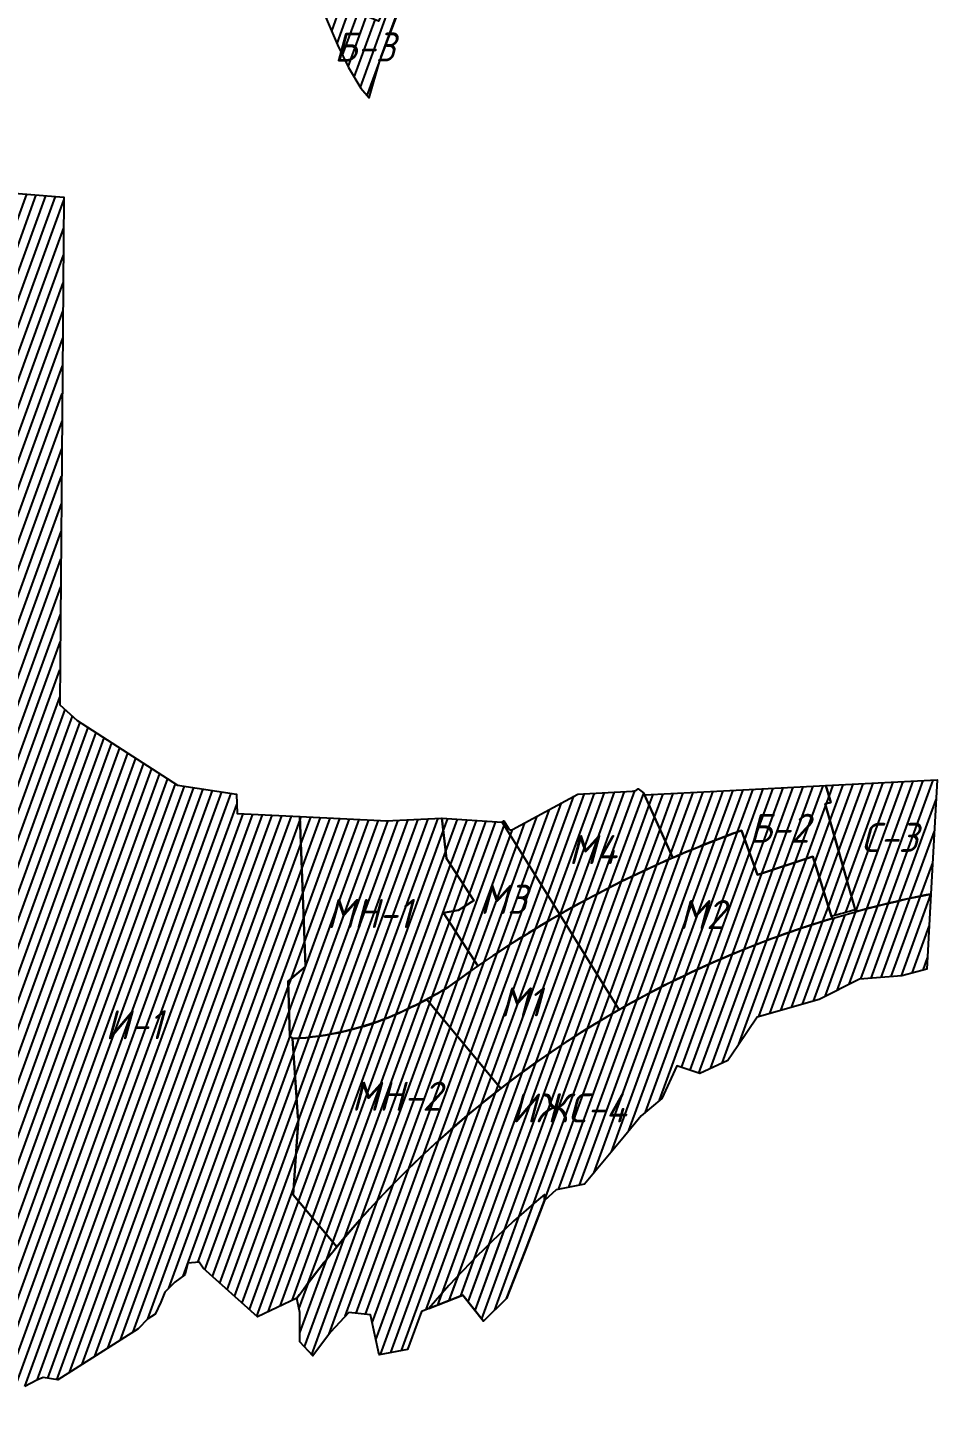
# Model space of a CAD drawing. Header units: millimetres. Extents: x 2242322 to 2245485, y 377443 to 382317.
# Drawn here: x 2243886 to 2245450, y 377836 to 380232 of the extents above; entities that cross this region are included whole.
import ezdxf

# ---------------------------------------------------------------- set-up
doc = ezdxf.new("R2010")
doc.units = ezdxf.units.MM
for name, color, linetype in [('Подписи_Участки_микрорайоны_Индивидуалка', 250, 'Continuous'), ('Подписи_Участки_микрорайоны_малоэтажка', 250, 'Continuous'), ('Подписи_Участки_микрорайоны_многоэтажка', 250, 'Continuous'), ('Участки_микрорайоны_здравоохранение_бытовое обслуживание', 4, 'Continuous'), ('Участки_микрорайоны_индивидуалка', 30, 'Continuous'), ('Участки_микрорайоны_инфраструктура', 252, 'Continuous'), ('Участки_микрорайоны_малоэтажка', 70, 'Continuous'), ('Участки_микрорайоны_многоэтажка', 5, 'Continuous'), ('Участки_микрорайоны_социалка', 210, 'Continuous')]:
    doc.layers.add(name, color=color, linetype=linetype)
for name, color, linetype, transparency in [('Штриховка_Участки_микрорайоны_здравоохранение_бытовое обслуживание', 4, 'Continuous', 0.4), ('Штриховка_Участки_микрорайоны_индивидуалка', 30, 'Continuous', 0.4), ('Штриховка_Участки_микрорайоны_инфраструктура', 252, 'Continuous', 0.4), ('Штриховка_Участки_микрорайоны_малоэтажка', 70, 'Continuous', 0.4), ('Штриховка_Участки_микрорайоны_многоэтажка', 5, 'Continuous', 0.4), ('Штриховка_Участки_микрорайоны_социалка', 210, 'Continuous', 0.4)]:
    doc.layers.add(name, color=color, linetype=linetype, transparency=transparency)
doc.styles.add('GOST-2.304_Type-B_italic', font='GOST Common Italic.ttf')
pattern_1 = [(70, (0, 0), (-14.9176203549763, 5.429569775294991), [])]

msp = doc.modelspace()

# ---------------------------------------------------------------- hatches: boundary and pattern name
at = {"layer": 'Штриховка_Участки_микрорайоны_здравоохранение_бытовое обслуживание'}
h = msp.add_hatch(dxfattribs=at)
h.set_pattern_fill('ANSI31', color=256, scale=5, angle=25)
h.set_pattern_definition(pattern_1)
h.paths.add_polyline_path([(2244326.54, 380309.61), (2244362.49, 380290.17), (2244384.45, 380272.67), (2244396.45, 380254.7800000001), (2244418.97, 380202.79), (2244437.689999999, 380163.9600000001), (2244458.879999999, 380128.4400000001), (2244473.2, 380111.6900000001), (2244490.73, 380173.5000000001), (2244521.5, 380253.98), (2244562.919999999, 380311.98), (2244618.549999999, 380404.29), (2244624.845590189, 380410.5869901426), (2244577.065830036, 380430.43708008), (2244489.424866877, 380243.6231246344)])
h = msp.add_hatch(dxfattribs=at)
h.set_pattern_fill('ANSI31', color=256, scale=5, angle=25)
h.set_pattern_definition(pattern_1)
edge = h.paths.add_edge_path()
edge.add_line((2244946.497426292, 378912.8224193275), (2245082.638058826, 378919.755738077))
edge.add_line((2245082.638058826, 378919.755738077), (2245258.789999288, 378928.7299999637))
edge.add_line((2245258.789999288, 378928.7299999637), (2245265.893360402, 378903.8207986356))
edge.add_line((2245265.893360402, 378903.8207986356), (2245267.050150014, 378899.7643109103))
edge.add_line((2245267.050150014, 378899.7643109103), (2245257.178475882, 378897.066605024))
edge.add_line((2245257.178475882, 378897.066605024), (2245278.965963667, 378821.043513973))
edge.add_line((2245278.965963667, 378821.043513973), (2245309.283608689, 378715.2561415149))
edge.add_arc((2245777.174751189, 377009.1965325188), 1769.056672545361, 105.3364271642865, 106.7143987016613)
edge.add_line((2245268.391900783, 378703.5110020937), (2245236.399849802, 378806.8222130397))
edge.add_line((2245236.399849802, 378806.8222130397), (2245141.111896116, 378774.9865921282))
edge.add_line((2245141.111896116, 378774.9865921282), (2245113.511911344, 378851.4649525757))
edge.add_arc((2245784.244709395, 376987.4517858921), 1981.016802541332, 109.7903875619311, 113.4649806338236)
edge.add_line((2244995.426631241, 378804.6456697494), (2244946.497426292, 378912.8224193275))
at = {"layer": 'Штриховка_Участки_микрорайоны_индивидуалка'}
h = msp.add_hatch(dxfattribs=at)
h.set_pattern_fill('ANSI31', color=256, scale=5, angle=25)
h.set_pattern_definition(pattern_1)
edge = h.paths.add_edge_path()
edge.add_line((2245439.432746417, 378742.1479750534), (2245432.48, 378612.86))
edge.add_line((2245432.48, 378612.86), (2245389.16, 378601.65))
edge.add_line((2245389.16, 378601.65), (2245316.3, 378596.04))
edge.add_line((2245316.3, 378596.04), (2245247.17, 378560.55))
edge.add_line((2245247.17, 378560.55), (2245140.67, 378530.65))
edge.add_line((2245140.67, 378530.65), (2245107.255917284, 378481.1383318353))
edge.add_line((2245107.255917284, 378481.1383318353), (2245090.23, 378455.91))
edge.add_line((2245090.23, 378455.91), (2245041.65, 378433.5))
edge.add_line((2245041.65, 378433.5), (2245002.41, 378446.57))
edge.add_line((2245002.41, 378446.57), (2244976.25, 378390.52))
edge.add_line((2244976.25, 378390.52), (2244940.76, 378360.63))
edge.add_line((2244940.76, 378360.63), (2244912.043199844, 378325.8394015401))
edge.add_line((2244912.043199844, 378325.8394015401), (2244843.6, 378242.92))
edge.add_line((2244843.6, 378242.92), (2244795.02, 378233.58))
edge.add_line((2244795.02, 378233.58), (2244774.47, 378214.89))
edge.add_line((2244774.47, 378214.89), (2244740.84, 378127.08))
edge.add_line((2244740.84, 378127.08), (2244709.08, 378046.75))
edge.add_line((2244709.08, 378046.75), (2244669.84, 378007.51))
edge.add_line((2244669.84, 378007.51), (2244634.34, 378052.35))
edge.add_line((2244634.34, 378052.35), (2244563.34, 378024.32))
edge.add_line((2244563.34, 378024.32), (2244539.05, 377958.93))
edge.add_line((2244539.05, 377958.93), (2244490.48, 377949.59))
edge.add_line((2244490.48, 377949.59), (2244475.53, 378018.72))
edge.add_line((2244475.53, 378018.72), (2244438.16, 378022.45))
edge.add_line((2244438.16, 378022.45), (2244406.4, 377988.82))
edge.add_line((2244406.4, 377988.82), (2244376.51, 377947.71))
edge.add_line((2244376.51, 377947.71), (2244354.08, 377972.01))
edge.add_line((2244354.08, 377972.01), (2244354.08, 378022.45))
edge.add_line((2244354.08, 378022.45), (2244350.062994607, 378041.386433678))
edge.add_line((2244350.062994607, 378041.386433678), (2244348.860190705, 378047.0565321967))
edge.add_arc((2245777.209928814, 377009.1086115993), 1765.649699184302, 101.02893797843211, 143.9949833251237, ccw=False)
at = {"layer": 'Штриховка_Участки_микрорайоны_инфраструктура'}
h = msp.add_hatch(dxfattribs=at)
h.set_pattern_fill('ANSI31', color=256, scale=5, angle=25)
h.set_pattern_definition(pattern_1)
edge = h.paths.add_edge_path()
edge.add_line((2243488.201757329, 379637.5474403905), (2243555.318573113, 380024.1794042979))
edge.add_line((2243555.318573113, 380024.1794042979), (2243556.494377348, 380030.9527217614))
edge.add_line((2243556.494377348, 380030.9527217614), (2243559.65, 380029.96))
edge.add_line((2243559.65, 380029.96), (2243562.19, 380039.46))
edge.add_line((2243562.19, 380039.46), (2243584.23, 380032.27))
edge.add_line((2243584.23, 380032.27), (2243620.24, 380025.07))
edge.add_line((2243620.24, 380025.07), (2243646.01, 380018.95))
edge.add_line((2243646.01, 380018.95), (2243663.73, 380013.36))
edge.add_line((2243663.73, 380013.36), (2243661.38, 380001.97))
edge.add_line((2243661.38, 380001.97), (2243674.97, 379995.19))
edge.add_line((2243674.97, 379995.19), (2243700.42, 379986.84))
edge.add_line((2243700.42, 379986.84), (2243702.76, 379984.85))
edge.add_line((2243702.76, 379984.85), (2243728.89, 379978.2))
edge.add_line((2243728.89, 379978.2), (2243740.04, 379973.2))
edge.add_line((2243740.04, 379973.2), (2243833.65, 379950.01))
edge.add_line((2243833.65, 379950.01), (2243948.244650996, 379940.591282224))
edge.add_line((2243948.244650996, 379940.591282224), (2243945.695468337, 379637.5474403905))
edge.add_line((2243945.695468337, 379637.5474403905), (2243941.52804187, 379142.1286743775))
edge.add_line((2243941.52804187, 379142.1286743775), (2243940.901167057, 379067.606532483))
edge.add_line((2243940.901167057, 379067.606532483), (2243971.06, 379040.72))
edge.add_line((2243971.06, 379040.72), (2244143.72, 378929.72))
edge.add_line((2244143.72, 378929.72), (2244245.072200285, 378914.2351882138))
edge.add_line((2244245.072200285, 378914.2351882138), (2244246.218896978, 378880.5824040248))
edge.add_line((2244246.218896978, 378880.5824040248), (2244354.031366033, 378875.4284932672))
edge.add_line((2244354.031366033, 378875.4284932672), (2244354.580693107, 378860.9510746284))
edge.add_line((2244354.580693107, 378860.9510746284), (2244363.669881387, 378617.4972003623))
edge.add_line((2244363.669881387, 378617.4972003623), (2244333.738040097, 378592.4794574783))
edge.add_line((2244333.738040097, 378592.4794574783), (2244336.96289334, 378497.5812164269))
edge.add_line((2244336.96289334, 378497.5812164269), (2244341.116098244, 378493.4714863364))
edge.add_line((2244341.116098244, 378493.4714863364), (2244350.670838244, 378358.9486388388))
edge.add_line((2244350.670838244, 378358.9486388388), (2244351.543267492, 378355.984420909))
edge.add_line((2244351.543267492, 378355.984420909), (2244350.817066696, 378345.5457414228))
edge.add_line((2244350.817066696, 378345.5457414228), (2244349.663696655, 378331.8031406547))
edge.add_line((2244349.663696655, 378331.8031406547), (2244349.312087179, 378324.4102703147))
edge.add_line((2244349.312087179, 378324.4102703147), (2244342.239712872, 378225.0880453457))
edge.add_line((2244342.239712872, 378225.0880453457), (2244417.338648679, 378135.2830926157))
edge.add_arc((2245721.398367147, 377053.9297496904), 1694.076976287758, 140.3337738686464, 144.1140409767238)
edge.add_line((2244348.882081397, 378046.9533379999), (2244281.22, 378014.98))
edge.add_line((2244281.22, 378014.98), (2244187.521930461, 378098.6610981491))
edge.add_line((2244187.521930461, 378098.6610981491), (2244180.863082586, 378108.9497984231))
edge.add_line((2244180.863082586, 378108.9497984231), (2244161.49188877, 378107.1339251943))
edge.add_line((2244161.49188877, 378107.1339251943), (2244156.043740509, 378087.1623149316))
edge.add_line((2244156.043740509, 378087.1623149316), (2244139.094880101, 378074.4534487707))
edge.add_line((2244139.094880101, 378074.4534487707), (2244121.539735704, 378057.5077946803))
edge.add_line((2244121.539735704, 378057.5077946803), (2244114.88088783, 378039.9570991183))
edge.add_line((2244114.88088783, 378039.9570991183), (2244105.195290921, 378019.3804473839))
edge.add_line((2244105.195290921, 378019.3804473839), (2244092.482944979, 378011.5126618104))
edge.add_line((2244092.482944979, 378011.5126618104), (2244075.7, 377994.42))
edge.add_line((2244075.7, 377994.42), (2243937.44, 377906.62))
edge.add_line((2243937.44, 377906.62), (2243912.290040822, 377910.8101644439))
edge.add_line((2243912.290040822, 377910.8101644439), (2243901.734231483, 377906.0362612862))
edge.add_line((2243901.734231483, 377906.0362612862), (2243881.157943144, 377895.0646429154))
edge.add_line((2243881.157943144, 377895.0646429154), (2243872.013237498, 377882.2651702964))
edge.add_line((2243872.013237498, 377882.2651702964), (2243858.75346102, 377867.636345802))
edge.add_line((2243858.75346102, 377867.636345802), (2243846.865063426, 377860.7794587271))
edge.add_line((2243846.865063426, 377860.7794587271), (2243826.745589987, 377861.2369838994))
edge.add_line((2243826.745589987, 377861.2369838994), (2243823.47, 377858.04))
edge.add_line((2243823.47, 377858.04), (2243765.55, 377835.61))
edge.add_line((2243765.55, 377835.61), (2243750.518992559, 377859.2309753782))
edge.add_line((2243750.518992559, 377859.2309753782), (2243756.993676813, 377867.3486059016))
edge.add_line((2243756.993676813, 377867.3486059016), (2243764.024613067, 377885.004124165))
edge.add_line((2243764.024613067, 377885.004124165), (2243763.672368582, 377897.2045958941))
edge.add_line((2243763.672368582, 377897.2045958941), (2243756.538893561, 378158.76316265))
edge.add_arc((2243708.044336639, 378279.325826229), 129.9502901123409, 291.9117313801133, 430.2430536479036)
edge.add_line((2243751.971539844, 378401.6265977674), (2243750.776897393, 378442.7368921635))
edge.add_line((2243750.776897393, 378442.7368921635), (2243744.797986823, 378648.4844557093))
edge.add_line((2243744.797986823, 378648.4844557093), (2243744.809265357, 378653.615916729))
edge.add_line((2243744.809265357, 378653.615916729), (2243728.910598367, 378654.5683021101))
edge.add_line((2243728.910598367, 378654.5683021101), (2243728.910598376, 378735.1257880857))
edge.add_line((2243728.910598376, 378735.1257880857), (2243719.806249294, 378778.9950108978))
edge.add_line((2243719.806249294, 378778.9950108978), (2243750.475420325, 378778.5093811238))
edge.add_line((2243750.475420325, 378778.5093811238), (2243757.910681344, 378778.4362476656))
edge.add_line((2243757.910681344, 378778.4362476656), (2243756.660811841, 378960.86))
edge.add_line((2243756.660811841, 378960.86), (2243755.416894261, 379142.4150439857))
edge.add_line((2243755.416894261, 379142.4150439857), (2243747.916639158, 379142.4265846438))
edge.add_line((2243747.916639158, 379142.4265846438), (2243747.603624261, 379239.9215500419))
edge.add_line((2243747.603624261, 379239.9215500419), (2243747.445018189, 379294.4788464479))
edge.add_line((2243747.445018189, 379294.4788464479), (2243747.239032732, 379365.3336974886))
edge.add_line((2243747.239032732, 379365.3336974886), (2243708.365182501, 379365.3336974886))
edge.add_line((2243708.365182501, 379365.3336974886), (2243634.229020769, 379365.3336974886))
edge.add_line((2243634.229020769, 379365.3336974886), (2243634.229020792, 379637.5474403905))
edge.add_line((2243634.229020792, 379637.5474403905), (2243488.201757329, 379637.5474403905))
h = msp.add_hatch(dxfattribs=at)
h.set_pattern_fill('ANSI31', color=256, scale=5, angle=25)
h.set_pattern_definition(pattern_1)
edge = h.paths.add_edge_path()
edge.add_line((2244575.774484185, 378029.2906623084), (2244634.34, 378052.35))
edge.add_line((2244634.34, 378052.35), (2244669.84, 378007.51))
edge.add_line((2244669.84, 378007.51), (2244709.08, 378046.75))
edge.add_line((2244709.08, 378046.75), (2244740.84, 378127.08))
edge.add_line((2244740.84, 378127.08), (2244774.47, 378214.89))
edge.add_line((2244774.47, 378214.89), (2244774.47, 378225.147936595))
edge.add_arc((2245777.174751257, 377009.1965323051), 1576.056672771247, 129.5098675622262, 139.6658247154634)
at = {"layer": 'Штриховка_Участки_микрорайоны_малоэтажка'}
h = msp.add_hatch(dxfattribs=at)
h.set_pattern_fill('ANSI31', color=256, scale=5, angle=25)
h.set_pattern_definition(pattern_1)
edge = h.paths.add_edge_path()
edge.add_line((2244701.933485521, 378866.0714687209), (2244705.015101433, 378868.0162306004))
edge.add_line((2244705.015101433, 378868.0162306004), (2244713.458648488, 378854.5014741489))
edge.add_arc((2244717.466436208, 378857.4910623482), 5.000000000864937, 216.7209047025634, 298.6513993131181)
edge.add_line((2244719.863832671, 378853.1032963786), (2244831.748720582, 378914.2351882138))
edge.add_line((2244831.748720582, 378914.2351882138), (2244926.196300115, 378919.043526307))
edge.add_arc((2244925.43363595, 378934.0241252065), 15.00000000057232, 272.9144191402908, 313.2827234052601)
edge.add_line((2244935.717619059, 378923.1044323799), (2244944.952214768, 378916.2387012855))
edge.add_line((2244944.952214768, 378916.2387012855), (2244995.426631241, 378804.6456697494))
edge.add_arc((2245784.244709489, 376987.4517856541), 1981.016802797397, 113.4649806335891, 119.7595104215945)
edge.add_line((2244800.946005644, 378707.2050330655), (2244701.933485521, 378866.0714687209))
h = msp.add_hatch(dxfattribs=at)
h.set_pattern_fill('ANSI31', color=256, scale=5, angle=25)
h.set_pattern_definition(pattern_1)
edge = h.paths.add_edge_path()
edge.add_line((2244660.309603954, 378618.4759540136), (2244600.774074579, 378709.6931640559))
edge.add_line((2244600.774074579, 378709.6931640559), (2244627.076082882, 378714.5743858186))
edge.add_line((2244627.076082882, 378714.5743858186), (2244653.244084099, 378731.224046816))
edge.add_line((2244653.244084099, 378731.224046816), (2244606.373889874, 378803.0360959103))
edge.add_line((2244606.373889874, 378803.0360959103), (2244597.968041418, 378872.8729440595))
edge.add_line((2244597.968041418, 378872.8729440595), (2244701.933485522, 378866.0714687209))
edge.add_line((2244701.933485522, 378866.0714687209), (2244714.106856011, 378846.5391916196))
edge.add_line((2244714.106856011, 378846.5391916196), (2244800.946005644, 378707.2050330655))
edge.add_arc((2245780.148596315, 376999.340441528), 1968.664312828419, 119.8277636252402, 124.6688082464531)
h = msp.add_hatch(dxfattribs=at)
h.set_pattern_fill('ANSI31', color=256, scale=5, angle=25)
h.set_pattern_definition(pattern_1)
edge = h.paths.add_edge_path()
edge.add_arc((2245784.244709484, 376987.4517856658), 1981.016802784389, 109.7903875621349, 119.7595104237796, ccw=False)
edge.add_line((2245113.511911344, 378851.4649525757), (2245141.111896116, 378774.9865921282))
edge.add_line((2245141.111896116, 378774.9865921282), (2245236.399849802, 378806.8222130397))
edge.add_line((2245236.399849802, 378806.8222130397), (2245269.427268285, 378700.1675132199))
edge.add_arc((2245777.153715198, 377009.2543987151), 1765.495201267606, 106.7133103270269, 119.6731353396048)
edge.add_line((2244903.142962686, 378543.2291410733), (2244800.94600558, 378707.2050330284))
h = msp.add_hatch(dxfattribs=at)
h.set_pattern_fill('ANSI31', color=256, scale=5, angle=25)
h.set_pattern_definition(pattern_1)
edge = h.paths.add_edge_path()
edge.add_arc((2244204.438600818, 379252.6170106459), 783.3056036972515, 297.9892587479377, 301.1202056260489)
edge.add_arc((2245789.585988059, 376983.9366942404), 1986.721616741275, 119.84291672913929, 126.4483604779818, ccw=False)
edge.add_line((2244800.946005644, 378707.2050330657), (2244903.142962686, 378543.2291410733))
edge.add_arc((2245777.20992882, 377009.1086115917), 1765.649699193771, 119.6723782708986, 127.6239516680039)
edge.add_line((2244699.322605549, 378407.5641091302), (2244572.048642526, 378560.9302853009))
at = {"layer": 'Штриховка_Участки_микрорайоны_многоэтажка'}
h = msp.add_hatch(dxfattribs=at)
h.set_pattern_fill('ANSI31', color=256, scale=5, angle=25)
h.set_pattern_definition(pattern_1)
edge = h.paths.add_edge_path()
edge.add_line((2244354.031366033, 378875.4284932672), (2244492.69, 378868.8))
edge.add_line((2244492.69, 378868.8), (2244502.00681956, 378868.3546149997))
edge.add_line((2244502.00681956, 378868.3546149997), (2244597.968041418, 378872.8729440595))
edge.add_line((2244597.968041418, 378872.8729440595), (2244606.373889874, 378803.0360959102))
edge.add_line((2244606.373889874, 378803.0360959102), (2244653.244084099, 378731.2240468159))
edge.add_line((2244653.244084099, 378731.2240468159), (2244627.076082882, 378714.5743858186))
edge.add_line((2244627.076082882, 378714.5743858186), (2244600.774074579, 378709.693164056))
edge.add_line((2244600.774074579, 378709.693164056), (2244660.309603797, 378618.4759539051))
edge.add_arc((2246021.666928054, 376657.7984959512), 2386.954096424114, 124.7734101907645, 126.278561098984)
edge.add_arc((2244204.438600928, 379252.6170104523), 783.305603474423, 293.64782171316773, 301.1202056264591, ccw=False)
edge.add_arc((2244315.136882306, 379003.7109174709), 510.9003784937152, 272.91473976059297, 293.4725247107909, ccw=False)
edge.add_line((2244341.116098244, 378493.4714863366), (2244336.963280237, 378497.5808335803))
edge.add_line((2244336.963280237, 378497.5808335803), (2244333.738040097, 378592.4794574783))
edge.add_line((2244333.738040097, 378592.4794574783), (2244341.116098244, 378598.6462134729))
edge.add_line((2244341.116098244, 378598.6462134729), (2244363.669881387, 378617.4972003623))
edge.add_line((2244363.669881387, 378617.4972003623), (2244354.031366033, 378875.4284932672))
h = msp.add_hatch(dxfattribs=at)
h.set_pattern_fill('ANSI31', color=256, scale=5, angle=25)
h.set_pattern_definition(pattern_1)
edge = h.paths.add_edge_path()
edge.add_line((2244351.543267492, 378355.984420909), (2244350.670828959, 378358.9494898035))
edge.add_line((2244350.670828959, 378358.9494898035), (2244341.116098244, 378493.4553114841))
edge.add_arc((2244316.336180529, 378998.3988706659), 505.5512261691889, 272.8095151530708, 293.5876464273608)
edge.add_arc((2244204.438600949, 379252.6170104101), 783.3056034275854, 293.6478217061525, 297.9892587475824)
edge.add_line((2244572.048642526, 378560.930285301), (2244699.322605549, 378407.5641091302))
edge.add_arc((2245777.209928822, 377009.1086115909), 1765.649699195492, 127.6239516680368, 140.370217988048)
edge.add_line((2244417.338648679, 378135.2830926157), (2244342.239712872, 378225.0880453457))
edge.add_line((2244342.239712872, 378225.0880453457), (2244349.312087194, 378324.4102705335))
edge.add_line((2244349.312087194, 378324.4102705335), (2244350.090865899, 378335.1070619367))
edge.add_line((2244350.090865899, 378335.1070619367), (2244351.543267492, 378355.984420909))
at = {"layer": 'Штриховка_Участки_микрорайоны_социалка'}
h = msp.add_hatch(dxfattribs=at)
h.set_pattern_fill('ANSI31', color=256, scale=5, angle=25)
h.set_pattern_definition(pattern_1)
edge = h.paths.add_edge_path()
edge.add_line((2245310.248214786, 378711.8903409649), (2245257.178475886, 378897.0666050249))
edge.add_line((2245257.178475886, 378897.0666050249), (2245267.050150014, 378899.7643109103))
edge.add_line((2245267.050150014, 378899.7643109103), (2245265.893360402, 378903.8207986356))
edge.add_line((2245265.893360402, 378903.8207986356), (2245258.79000039, 378928.7300000199))
edge.add_line((2245258.79000039, 378928.7300000199), (2245449.991030552, 378938.481786656))
edge.add_line((2245449.991030552, 378938.481786656), (2245439.432740701, 378742.1479739394))
edge.add_arc((2245777.20992881, 377009.1086116205), 1765.649699162739, 101.0289381674052, 105.3354738741659)

# ---------------------------------------------------------------- linework, layer by layer
at = {"layer": 'Участки_микрорайоны_здравоохранение_бытовое обслуживание'}
msp.add_lwpolyline([(2244326.54, 380309.61), (2244362.49, 380290.17), (2244384.45, 380272.67), (2244396.45, 380254.7800000001), (2244418.97, 380202.79), (2244437.689999999, 380163.9600000001), (2244458.879999999, 380128.4400000001), (2244473.2, 380111.6900000001), (2244490.73, 380173.5000000001), (2244521.5, 380253.98), (2244562.919999999, 380311.98), (2244618.549999999, 380404.29), (2244624.845590189, 380410.5869901426), (2244577.065830036, 380430.43708008), (2244489.424866877, 380243.6231246344)], close=True, dxfattribs=at)
msp.add_lwpolyline([(2244946.497426292, 378912.8224193275), (2245082.638058826, 378919.755738077), (2245258.789999288, 378928.7299999637), (2245265.893360402, 378903.8207986356), (2245267.050150014, 378899.7643109103), (2245257.178475882, 378897.066605024), (2245278.965963667, 378821.043513973), (2245309.283608689, 378715.2561415149, 0.006012607534743698), (2245268.391900783, 378703.5110020937), (2245236.399849802, 378806.8222130397), (2245141.111896116, 378774.9865921282), (2245113.511911344, 378851.4649525757, 0.01603481099625717), (2244995.426631241, 378804.6456697494)], format="xyb", close=True, dxfattribs=at)
at = {"layer": 'Участки_микрорайоны_индивидуалка'}
msp.add_lwpolyline([(2245439.432746417, 378742.1479750534), (2245432.48, 378612.86), (2245389.16, 378601.65), (2245316.3, 378596.04), (2245247.17, 378560.55), (2245140.67, 378530.65), (2245107.255917284, 378481.1383318353), (2245090.23, 378455.91), (2245041.65, 378433.5), (2245002.41, 378446.57), (2244976.25, 378390.52), (2244940.76, 378360.63), (2244912.043199844, 378325.8394015401), (2244843.6, 378242.92), (2244795.02, 378233.58), (2244774.47, 378214.89), (2244740.84, 378127.08), (2244709.08, 378046.75), (2244669.84, 378007.51), (2244634.34, 378052.35), (2244563.34, 378024.32), (2244539.05, 377958.93), (2244490.48, 377949.59), (2244475.53, 378018.72), (2244438.16, 378022.45), (2244406.4, 377988.82), (2244376.51, 377947.71), (2244354.08, 377972.01), (2244354.08, 378022.45), (2244350.062994607, 378041.386433678), (2244348.860190705, 378047.0565321967, -0.1897024410066246)], format="xyb", close=True, dxfattribs=at)
at = {"layer": 'Участки_микрорайоны_инфраструктура'}
msp.add_lwpolyline([(2243833.65, 379950.01), (2243948.244650996, 379940.591282224), (2243945.695468337, 379637.5474403905), (2243941.52804187, 379142.1286743775), (2243940.901167057, 379067.606532483), (2243971.06, 379040.72), (2244143.72, 378929.72), (2244245.072200285, 378914.2351882138), (2244246.218896978, 378880.5824040248), (2244354.031366033, 378875.4284932672), (2244354.580693107, 378860.9510746284), (2244363.669881387, 378617.4972003623), (2244333.738040097, 378592.4794574783), (2244336.96289334, 378497.5812164269), (2244341.116098244, 378493.4714863364), (2244350.670838244, 378358.9486388388), (2244351.543267492, 378355.984420909), (2244350.817066696, 378345.5457414228), (2244349.663696655, 378331.8031406547), (2244349.312087179, 378324.4102703147), (2244342.239712872, 378225.0880453457), (2244417.338648679, 378135.2830926157, 0.01649602295845326), (2244348.882081397, 378046.9533379999), (2244281.22, 378014.98), (2244187.521930461, 378098.6610981491), (2244180.863082586, 378108.9497984231), (2244161.49188877, 378107.1339251943), (2244156.043740509, 378087.1623149316), (2244139.094880101, 378074.4534487707), (2244121.539735704, 378057.5077946803), (2244114.88088783, 378039.9570991183), (2244105.195290921, 378019.3804473839), (2244092.482944979, 378011.5126618104), (2244075.7, 377994.42), (2243937.44, 377906.62), (2243912.290040822, 377910.8101644439), (2243901.734231483, 377906.0362612862), (2243881.157943144, 377895.0646429154)], format="xyb", dxfattribs=at)
msp.add_lwpolyline([(2244575.774484185, 378029.2906623084), (2244634.34, 378052.35), (2244669.84, 378007.51), (2244709.08, 378046.75), (2244740.84, 378127.08), (2244774.47, 378214.89), (2244774.47, 378225.147936595, 0.04434275193076522)], format="xyb", close=True, dxfattribs=at)
at = {"layer": 'Участки_микрорайоны_малоэтажка'}
for points in [[(2244701.933485521, 378866.0714687209), (2244705.015101433, 378868.0162306004), (2244713.458648488, 378854.5014741489, 0.3735390495320023), (2244719.863832671, 378853.1032963786), (2244831.748720582, 378914.2351882138), (2244926.196300115, 378919.043526307, 0.1779844468310556), (2244935.717619059, 378923.1044323799), (2244944.952214768, 378916.2387012855), (2244995.426631241, 378804.6456697494, 0.02747197540820169), (2244800.946005644, 378707.2050330655)], [(2244660.309603954, 378618.4759540136), (2244600.774074579, 378709.6931640559), (2244627.076082882, 378714.5743858186), (2244653.244084099, 378731.224046816), (2244606.373889874, 378803.0360959103), (2244597.968041418, 378872.8729440595), (2244701.933485522, 378866.0714687209), (2244714.106856011, 378846.5391916196), (2244800.946005644, 378707.2050330655, 0.02112618410987501)], [(2244800.94600558, 378707.2050330284, -0.04352595994275121), (2245113.511911344, 378851.4649525757), (2245141.111896116, 378774.9865921282), (2245236.399849802, 378806.8222130397), (2245269.427268285, 378700.1675132199, 0.05660825519232326), (2244903.142962686, 378543.2291410733)], [(2244572.048642526, 378560.9302853009, 0.01366218287617788), (2244609.278558792, 378582.0409320305, -0.0288296687701665), (2244800.946005644, 378707.2050330657), (2244903.142962686, 378543.2291410733, 0.03470921246007065), (2244699.322605549, 378407.5641091302)]]:
    msp.add_lwpolyline(points, format="xyb", close=True, dxfattribs=at)
at = {"layer": 'Участки_микрорайоны_многоэтажка'}
for points in [[(2244354.031366033, 378875.4284932672), (2244492.69, 378868.8), (2244502.00681956, 378868.3546149997), (2244597.968041418, 378872.8729440595), (2244606.373889874, 378803.0360959102), (2244653.244084099, 378731.2240468159), (2244627.076082882, 378714.5743858186), (2244600.774074579, 378709.693164056), (2244660.309603797, 378618.4759539051, 0.00656755419510691), (2244609.278558792, 378582.0409320305, -0.03261598384244781), (2244518.633234698, 378535.0869410164, -0.08994161557229081), (2244341.116098244, 378493.4714863366), (2244336.963280237, 378497.5808335803), (2244333.738040097, 378592.4794574783), (2244341.116098244, 378598.6462134729), (2244363.669881387, 378617.4972003623)], [(2244351.543267492, 378355.984420909), (2244350.670828959, 378358.9494898035), (2244341.116098244, 378493.4553114841, 0.09091091948395637), (2244518.633234612, 378535.0869409787, 0.01894535883677921), (2244572.048642526, 378560.930285301), (2244699.322605549, 378407.5641091302, 0.05567349261668869), (2244417.338648679, 378135.2830926157), (2244342.239712872, 378225.0880453457), (2244349.312087194, 378324.4102705335), (2244350.090865899, 378335.1070619367)]]:
    msp.add_lwpolyline(points, format="xyb", close=True, dxfattribs=at)
at = {"layer": 'Участки_микрорайоны_социалка'}
msp.add_lwpolyline([(2245310.248214786, 378711.8903409649), (2245257.178475886, 378897.0666050249), (2245267.050150014, 378899.7643109103), (2245265.893360402, 378903.8207986356), (2245258.79000039, 378928.7300000199), (2245449.991030552, 378938.481786656), (2245439.432740701, 378742.1479739394, 0.01879301881486264)], format="xyb", close=True, dxfattribs=at)

# ---------------------------------------------------------------- texts
at = {"layer": 'Подписи_Участки_микрорайоны_Индивидуалка', "char_height": 50, "attachment_point": 1, "style": 'GOST-2.304_Type-B_italic'}
for s, width, insert in [('Б-3', 271.6022395938635, (2244412.861148015, 380223.9851379276)), ('Б-2', 271.6022395938635, (2245126.347561769, 378880.2837174084)), ('С-3', 271.6022395938635, (2245319.195662692, 378864.5479587556)), ('И-1', 271.6022395938635, (2244019.280476079, 378542.4108093862)), ('ИЖС-4', 243.7114583002403, (2244718.009262187, 378399.3619108178))]:
    msp.add_mtext_dynamic_manual_height_columns(s, width=width, gutter_width=12.5, heights=[0], dxfattribs=dict(at, insert=insert))
at = {"layer": 'Подписи_Участки_микрорайоны_малоэтажка', "char_height": 50, "attachment_point": 1, "style": 'GOST-2.304_Type-B_italic'}
for s, width, heights, insert in [('М4', 46.1435683099553, [16.50079698814079], (2244816.334862407, 378843.6156795139)), ('М3', 48.97079560300335, [13.96048916656064], (2244663.911725414, 378758.0653843083)), ('М2', 45.46412681974471, [4.503692965488881], (2245005.896355675, 378731.8593435092)), ('М1', 52.29541307268664, [10.58934914806189], (2244698.698188454, 378581.5446895244))]:
    msp.add_mtext_dynamic_manual_height_columns(s, width=width, gutter_width=12.5, heights=heights, dxfattribs=dict(at, insert=insert))
at = {"layer": 'Подписи_Участки_микрорайоны_многоэтажка', "char_height": 50, "attachment_point": 1, "style": 'GOST-2.304_Type-B_italic'}
for s, width, heights, insert in [('МН-1', 27.820330207276, [3.448914315980235], (2244400.224971506, 378733.7640162755)), ('МН-2', 29.07705024926864, [7.844310753558928], (2244442.946140092, 378419.4129122479))]:
    msp.add_mtext_dynamic_manual_height_columns(s, width=width, gutter_width=12.5, heights=heights, dxfattribs=dict(at, insert=insert))

doc.saveas('drawing.dxf')
